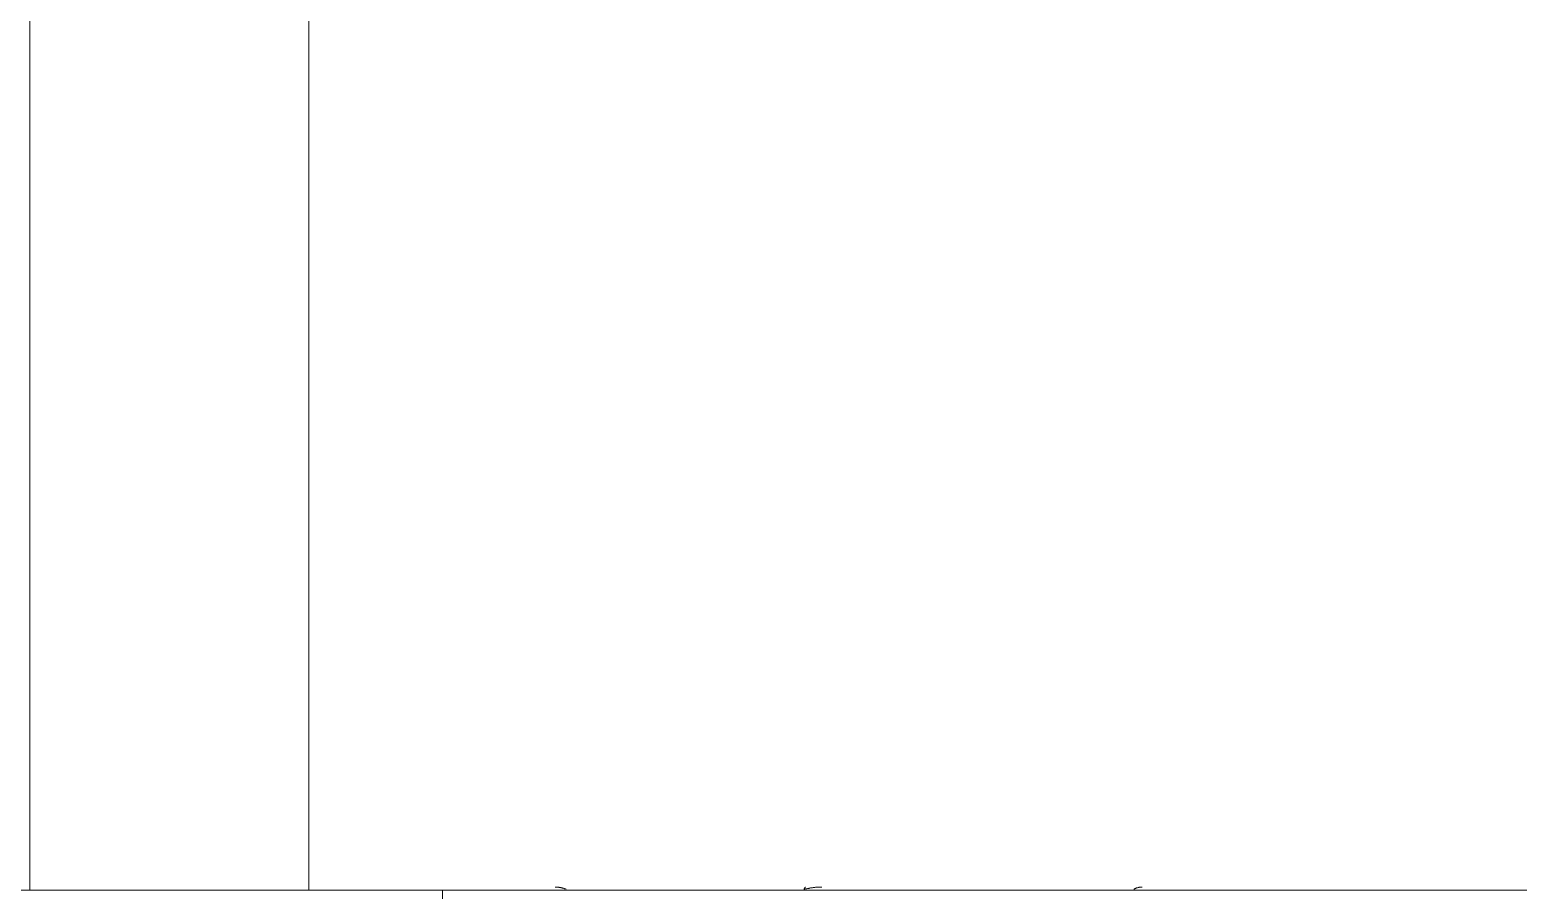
# Model space of a CAD drawing. Header units: millimetres. Extents: x -20608 to 106651, y -8981 to 93550.
# Drawn here: x 87034 to 88093, y 0 to 612 of the extents above; entities that cross this region are included whole.
import ezdxf

# ---------------------------------------------------------------- set-up
doc = ezdxf.new("R2010")
doc.units = ezdxf.units.MM
doc.linetypes.add('Grid Line', pattern=[14, 10, -2, 0, -2])
for name, color, linetype, lineweight in [('NET CAT', 3, 'Continuous', 5), ('NET THAY 1', 41, 'Continuous', 5), ('NET-THAY', 2, 'Continuous', 9), ('TRUC', 225, 'Continuous', 5)]:
    doc.layers.add(name, color=color, linetype=linetype, lineweight=lineweight)

# ---------------------------------------------------------------- blocks, each defined once
blk = doc.blocks.new('FP_398-MẶT ĐỨNG 1-14')
at = {"layer": 'NET THAY 1', "color": 7}
blk.add_line((89038.3, 0), (87327.3, 0), dxfattribs=at)
at = {"layer": 'NET THAY 1'}
for p, q in [((87407.9, 2.3), (87407.5, 2.3)), ((87408.2, 2.3), (87407.9, 2.3)), ((87408.6, 2.2), (87408.2, 2.3)), ((87408.9, 2.2), (87408.6, 2.2)), ((87409.3, 2.2), (87408.9, 2.2)), ((87409.6, 2.1), (87409.3, 2.2)), ((87410, 2.1), (87409.6, 2.1)), ((87410.3, 2), (87410, 2.1)), ((87410.7, 2), (87410.3, 2)), ((87411, 1.9), (87410.7, 2)), ((87411.4, 1.9), (87411, 1.9)), ((87411.7, 1.8), (87411.4, 1.9)), ((87412.1, 1.7), (87411.7, 1.8)), ((87412.4, 1.6), (87412.1, 1.7)), ((87412.8, 1.5), (87412.4, 1.6)), ((87413.1, 1.5), (87412.8, 1.5)), ((87413.5, 1.4), (87413.1, 1.5)), ((87413.8, 1.3), (87413.5, 1.4)), ((87414.1, 1.1), (87413.8, 1.3)), ((87414.5, 1), (87414.1, 1.1)), ((87414.8, 0.9), (87414.5, 1)), ((87415.2, 0.8), (87414.8, 0.9)), ((87584.8, 1), (87584.7, 0.6)), ((87585.2, 0.7), (87584.7, 0.6)), ((87584.9, 1.2), (87584.8, 1)), ((87585, 1.5), (87584.9, 1.2)), ((87585.2, 1.7), (87585, 1.5)), ((87585.3, 1.9), (87585.2, 1.7)), ((87585.6, 0.9), (87585.2, 0.7)), ((87585.4, 2.1), (87585.3, 1.9)), ((87585.5, 2.2), (87585.4, 2.1)), ((87585.6, 2.3), (87585.5, 2.2)), ((87585.7, 2.3), (87585.6, 2.3)), ((87586.1, 1), (87585.6, 0.9)), ((87586.5, 1.1), (87586.1, 1)), ((87587, 1.2), (87586.5, 1.1)), ((87587.4, 1.3), (87587, 1.2)), ((87587.9, 1.3), (87587.4, 1.3)), ((87588.3, 1.4), (87587.9, 1.3)), ((87588.8, 1.5), (87588.3, 1.4)), ((87589.2, 1.6), (87588.8, 1.5)), ((87589.7, 1.7), (87589.2, 1.6)), ((87590.1, 1.7), (87589.7, 1.7)), ((87590.6, 1.8), (87590.1, 1.7)), ((87591, 1.9), (87590.6, 1.8)), ((87591.5, 1.9), (87591, 1.9)), ((87591.9, 2), (87591.5, 1.9)), ((87592.3, 2), (87591.9, 2)), ((87592.8, 2.1), (87592.3, 2)), ((87593.2, 2.1), (87592.8, 2.1)), ((87593.7, 2.2), (87593.2, 2.1)), ((87594.1, 2.2), (87593.7, 2.2)), ((87594.6, 2.2), (87594.1, 2.2)), ((87595, 2.3), (87594.6, 2.2)), ((87595.5, 2.3), (87595, 2.3)), ((87595.9, 2.3), (87595.5, 2.3)), ((87596.4, 2.3), (87595.9, 2.3)), ((87596.8, 2.3), (87596.4, 2.3)), ((87597.3, 2.3), (87596.8, 2.3)), ((87819.6, 0.8), (87819.3, 0.7)), ((87819.8, 0.9), (87819.6, 0.8)), ((87820.1, 1), (87819.8, 0.9)), ((87820.3, 1.2), (87820.1, 1)), ((87820.5, 1.3), (87820.3, 1.2)), ((87820.8, 1.4), (87820.5, 1.3)), ((87821, 1.5), (87820.8, 1.4)), ((87821.3, 1.6), (87821, 1.5)), ((87821.5, 1.7), (87821.3, 1.6)), ((87821.8, 1.7), (87821.5, 1.7)), ((87822, 1.8), (87821.8, 1.7)), ((87822.3, 1.9), (87822, 1.8)), ((87822.5, 2), (87822.3, 1.9)), ((87822.8, 2), (87822.5, 2)), ((87823, 2.1), (87822.8, 2)), ((87823.2, 2.1), (87823, 2.1)), ((87823.5, 2.2), (87823.2, 2.1)), ((87823.7, 2.2), (87823.5, 2.2)), ((87824, 2.2), (87823.7, 2.2)), ((87824.2, 2.3), (87824, 2.2)), ((87824.5, 2.3), (87824.2, 2.3)), ((87824.7, 2.3), (87824.5, 2.3)), ((87825, 2.3), (87824.7, 2.3)), ((87825.2, 2.3), (87825, 2.3))]:
    blk.add_line(p, q, dxfattribs=at)
blk = doc.blocks.new('ALC1807-ASCENT PLAZA-TANG 1_2_rvt-1-MẶT ĐỨNG 1-14')
at = {"layer": 'NET-THAY', "color": 250, "lineweight": 15}
for p, q in [((87033.5, 0), (87033.5, 5450)), ((87232.1, 5450), (87232.1, 0)), ((87228, 0), (59793.7, 0)), ((87228, 0), (87327.3, 0)), ((87327.3, 0), (87327.3, -450))]:
    blk.add_line(p, q, dxfattribs=at)
at = {"layer": 'NET THAY 1', "color": 7}
blk.add_blockref('FP_398-MẶT ĐỨNG 1-14', (0, 0), dxfattribs=at)

msp = doc.modelspace()

# ---------------------------------------------------------------- linework, layer by layer
at = {"layer": 'NET CAT'}
msp.add_line((87033.5, 4850), (87033.5, 0), dxfattribs=at)
at = {"layer": 'TRUC', "linetype": 'Grid Line', "ltscale": 50}
msp.add_line((-15600.6, 0), (103813.4, 0), dxfattribs=at)

# ---------------------------------------------------------------- block references
at = {"lineweight": 5}
msp.add_blockref('ALC1807-ASCENT PLAZA-TANG 1_2_rvt-1-MẶT ĐỨNG 1-14', (0, 0), dxfattribs=at)

doc.saveas('drawing.dxf')
